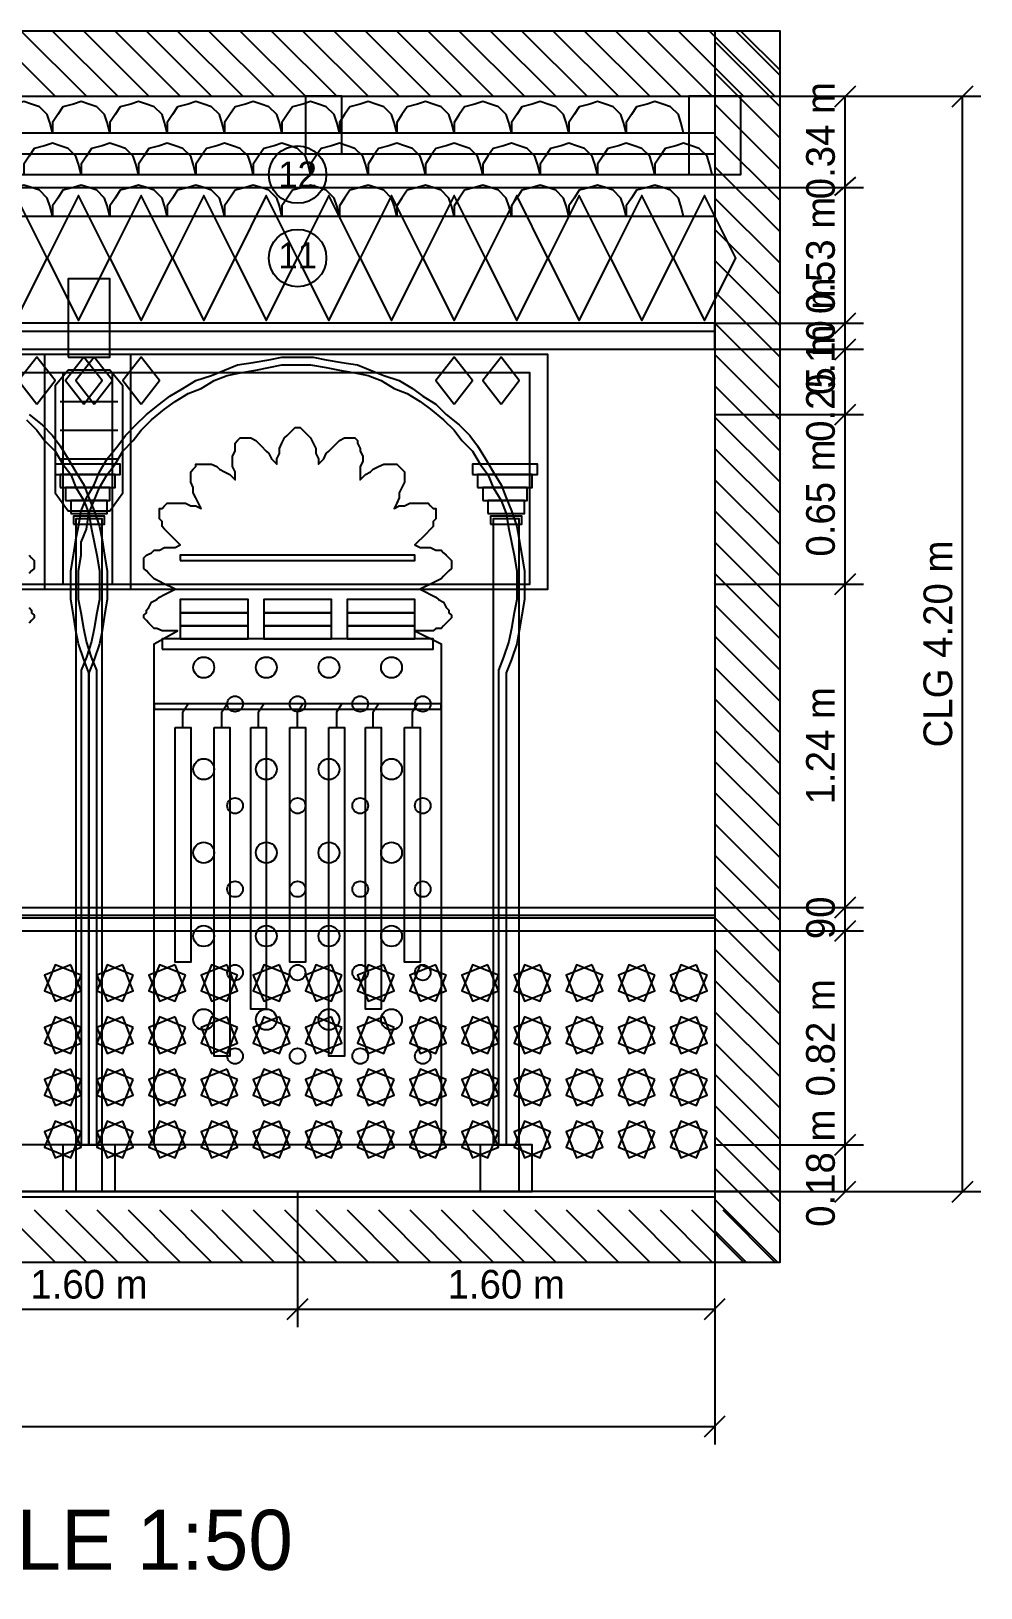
# Model space of a CAD drawing. Header units: metres. Extents: x 0 to 110, y 0 to 17.
# Drawn here: x 101.76 to 105.4, y -0.07 to 5.9 of the extents above; entities that cross this region are included whole.
import ezdxf
from ezdxf.enums import TextEntityAlignment as Align

# ---------------------------------------------------------------- set-up
doc = ezdxf.new("R2010")
doc.units = ezdxf.units.M
for name, color, linetype in [('A-ANNO', 2, 'CONTINUOUS'), ('A-DIM', 3, 'CONTINUOUS'), ('A-HATCH', 8, 'CONTINUOUS'), ('A-TITLE', 7, 'CONTINUOUS'), ('A-WALL-CUT', 7, 'CONTINUOUS'), ('I-CEIL', 30, 'CONTINUOUS'), ('I-DECO', 8, 'CONTINUOUS'), ('I-FINE', 9, 'CONTINUOUS'), ('I-FURN', 7, 'CONTINUOUS'), ('I-JOIN', 7, 'CONTINUOUS'), ('I-LIGHT', 2, 'CONTINUOUS')]:
    doc.layers.add(name, color=color, linetype=linetype)

msp = doc.modelspace()

# ---------------------------------------------------------------- linework, layer by layer
at = {"layer": 'A-ANNO'}
for centre in [(102.78, 5.35), (102.78, 5.03)]:
    msp.add_circle(centre, 0.11, dxfattribs=at)
at = {"layer": 'A-DIM'}
for p, q in [((104.84, 5.61), (104.92, 5.69)), ((105.29, 5.61), (105.37, 5.69)), ((104.38, 5.65), (104.95, 5.65)), ((104.38, 5.65), (105.4, 5.65)), ((104.88, 5.3), (104.88, 5.65)), ((105.33, 1.45), (105.33, 5.65)), ((104.84, 5.27), (104.92, 5.34)), ((104.84, 5.27), (104.92, 5.34)), ((104.38, 5.3), (104.95, 5.3)), ((104.38, 5.3), (104.95, 5.3)), ((104.88, 4.78), (104.88, 5.3)), ((104.38, 4.78), (104.95, 4.78)), ((104.38, 4.78), (104.95, 4.78)), ((104.84, 4.74), (104.92, 4.82)), ((104.84, 4.74), (104.92, 4.82)), ((104.88, 4.68), (104.88, 4.78)), ((104.84, 4.64), (104.92, 4.72)), ((104.84, 4.64), (104.92, 4.72)), ((104.38, 4.68), (104.95, 4.68)), ((104.38, 4.68), (104.95, 4.68)), ((104.88, 4.43), (104.88, 4.68)), ((104.38, 4.43), (104.95, 4.43)), ((104.38, 4.43), (104.95, 4.43)), ((104.84, 4.39), (104.92, 4.47)), ((104.84, 4.39), (104.92, 4.47)), ((104.88, 3.78), (104.88, 4.43)), ((104.38, 3.78), (104.95, 3.78)), ((104.38, 3.78), (104.95, 3.78)), ((104.84, 3.74), (104.92, 3.82)), ((104.84, 3.74), (104.92, 3.82)), ((104.88, 2.54), (104.88, 3.78)), ((104.84, 2.5), (104.92, 2.58)), ((104.84, 2.5), (104.92, 2.58)), ((104.38, 2.54), (104.95, 2.54)), ((104.38, 2.54), (104.95, 2.54)), ((104.88, 2.45), (104.88, 2.54)), ((104.38, 2.45), (104.95, 2.45)), ((104.38, 2.45), (104.95, 2.45)), ((104.84, 2.41), (104.92, 2.49)), ((104.84, 2.41), (104.92, 2.49)), ((104.88, 1.63), (104.88, 2.45)), ((104.38, 1.63), (104.95, 1.63)), ((104.38, 1.63), (104.95, 1.63)), ((104.84, 1.59), (104.92, 1.67)), ((104.84, 1.59), (104.92, 1.67)), ((104.88, 1.45), (104.88, 1.63)), ((102.78, 1.45), (102.78, 0.93)), ((102.78, 1.45), (102.78, 0.93)), ((104.38, 1.45), (104.38, 0.48)), ((104.38, 1.45), (104.38, 0.93)), ((104.38, 1.45), (104.95, 1.45)), ((104.38, 1.45), (105.4, 1.45)), ((104.84, 1.41), (104.92, 1.49)), ((105.29, 1.41), (105.37, 1.49)), ((102.74, 0.96), (102.82, 1.04)), ((102.74, 0.96), (102.82, 1.04)), ((104.34, 0.96), (104.42, 1.04)), ((101.18, 1), (102.78, 1)), ((102.78, 1), (104.38, 1)), ((92.38, 0.55), (104.38, 0.55)), ((104.34, 0.51), (104.42, 0.59))]:
    msp.add_line(p, q, dxfattribs=at)
at = {"layer": 'A-HATCH'}
for p, q in [((101.6, 5.9), (101.85, 5.65)), ((101.72, 5.9), (101.97, 5.65)), ((101.84, 5.9), (102.09, 5.65)), ((101.96, 5.9), (102.21, 5.65)), ((102.08, 5.9), (102.33, 5.65)), ((102.2, 5.9), (102.45, 5.65)), ((102.32, 5.9), (102.57, 5.65)), ((102.44, 5.9), (102.69, 5.65)), ((102.56, 5.9), (102.81, 5.65)), ((102.68, 5.9), (102.93, 5.65)), ((102.8, 5.9), (103.05, 5.65)), ((102.92, 5.9), (103.17, 5.65)), ((103.04, 5.9), (103.29, 5.65)), ((103.16, 5.9), (103.41, 5.65)), ((103.28, 5.9), (103.53, 5.65)), ((103.4, 5.9), (103.65, 5.65)), ((103.52, 5.9), (103.77, 5.65)), ((103.64, 5.9), (103.89, 5.65)), ((103.76, 5.9), (104.01, 5.65)), ((103.88, 5.9), (104.13, 5.65)), ((104, 5.9), (104.25, 5.65)), ((104.12, 5.9), (104.37, 5.65)), ((104.24, 5.9), (104.49, 5.65)), ((104.36, 5.9), (104.61, 5.65)), ((104.38, 5.86), (104.63, 5.61)), ((104.46, 5.9), (104.63, 5.73)), ((104.48, 5.9), (104.63, 5.75)), ((104.38, 5.74), (104.63, 5.49)), ((104.38, 5.62), (104.63, 5.37)), ((104.38, 5.5), (104.63, 5.25)), ((104.38, 5.38), (104.63, 5.13)), ((104.38, 5.26), (104.63, 5.01)), ((104.38, 5.14), (104.63, 4.89)), ((104.38, 5.02), (104.63, 4.77)), ((104.38, 4.9), (104.63, 4.65)), ((104.38, 4.78), (104.63, 4.53)), ((104.38, 4.66), (104.63, 4.41)), ((104.38, 4.54), (104.63, 4.29)), ((104.38, 4.42), (104.63, 4.17)), ((104.38, 4.3), (104.63, 4.05)), ((104.38, 4.18), (104.63, 3.93)), ((104.38, 4.06), (104.63, 3.81)), ((104.38, 3.94), (104.63, 3.69)), ((104.38, 3.82), (104.63, 3.57)), ((104.38, 3.7), (104.63, 3.45)), ((104.38, 3.58), (104.63, 3.33)), ((104.38, 3.46), (104.63, 3.21)), ((104.38, 3.34), (104.63, 3.09)), ((104.38, 3.22), (104.63, 2.97)), ((104.38, 3.1), (104.63, 2.85)), ((104.38, 2.98), (104.63, 2.73)), ((104.38, 2.86), (104.63, 2.61)), ((104.38, 2.74), (104.63, 2.49)), ((104.38, 2.62), (104.63, 2.37)), ((104.38, 2.5), (104.63, 2.25)), ((104.38, 2.38), (104.63, 2.13)), ((104.38, 2.26), (104.63, 2.01)), ((104.38, 2.14), (104.63, 1.89)), ((104.38, 2.02), (104.63, 1.77)), ((104.38, 1.9), (104.63, 1.65)), ((104.38, 1.78), (104.63, 1.53)), ((104.38, 1.66), (104.63, 1.41)), ((104.38, 1.54), (104.63, 1.29)), ((101.65, 1.38), (101.85, 1.18)), ((101.77, 1.38), (101.97, 1.18)), ((101.89, 1.38), (102.09, 1.18)), ((102.01, 1.38), (102.21, 1.18)), ((102.13, 1.38), (102.33, 1.18)), ((102.25, 1.38), (102.45, 1.18)), ((102.37, 1.38), (102.57, 1.18)), ((102.49, 1.38), (102.69, 1.18)), ((102.61, 1.38), (102.81, 1.18)), ((102.73, 1.38), (102.93, 1.18)), ((102.85, 1.38), (103.05, 1.18)), ((102.97, 1.38), (103.17, 1.18)), ((103.09, 1.38), (103.29, 1.18)), ((103.21, 1.38), (103.41, 1.18)), ((103.33, 1.38), (103.53, 1.18)), ((103.45, 1.38), (103.65, 1.18)), ((103.57, 1.38), (103.77, 1.18)), ((103.69, 1.38), (103.89, 1.18)), ((103.81, 1.38), (104.01, 1.18)), ((103.93, 1.38), (104.13, 1.18)), ((104.05, 1.38), (104.25, 1.18)), ((104.17, 1.38), (104.37, 1.18)), ((104.29, 1.38), (104.49, 1.18)), ((104.38, 1.42), (104.62, 1.18)), ((104.41, 1.38), (104.61, 1.18)), ((104.38, 1.3), (104.5, 1.18))]:
    msp.add_line(p, q, dxfattribs=at)
at = {"layer": 'A-WALL-CUT'}
for points in [[(92.13, 5.65), (104.63, 5.65), (104.63, 5.9), (92.13, 5.9)], [(104.38, 1.18), (104.63, 1.18), (104.63, 5.9), (104.38, 5.9)], [(92.13, 1.18), (104.63, 1.18), (104.63, 1.45), (92.13, 1.45)]]:
    msp.add_lwpolyline(points, close=True, dxfattribs=at)
at = {"layer": 'I-CEIL'}
for p, q in [((92.38, 5.43), (104.38, 5.43)), ((92.38, 5.35), (104.38, 5.35))]:
    msp.add_line(p, q, dxfattribs=at)
for points in [[(102.81, 5.43), (102.95, 5.43), (102.95, 5.65), (102.81, 5.65)], [(104.28, 5.35), (104.48, 5.35), (104.48, 5.65), (104.28, 5.65)]]:
    msp.add_lwpolyline(points, close=True, dxfattribs=at)
at = {"layer": 'I-DECO'}
for p, q in [((96.78, 5.3), (104.38, 5.3)), ((96.78, 4.75), (104.38, 4.75)), ((96.78, 2.54), (104.38, 2.54)), ((96.78, 2.51), (104.38, 2.51))]:
    msp.add_line(p, q, dxfattribs=at)
for points in [[(101.84, 5.51), (101.83, 5.55), (101.82, 5.58), (101.79, 5.61), (101.76, 5.62), (101.73, 5.63), (101.7, 5.62), (101.66, 5.61), (101.64, 5.58), (101.62, 5.55), (101.62, 5.51)], [(102.06, 5.51), (102.05, 5.55), (102.04, 5.58), (102.01, 5.61), (101.98, 5.62), (101.95, 5.63), (101.92, 5.62), (101.88, 5.61), (101.86, 5.58), (101.84, 5.55), (101.84, 5.51)], [(102.28, 5.51), (102.27, 5.55), (102.26, 5.58), (102.23, 5.61), (102.2, 5.62), (102.17, 5.63), (102.14, 5.62), (102.1, 5.61), (102.08, 5.58), (102.06, 5.55), (102.06, 5.51)], [(102.5, 5.51), (102.49, 5.55), (102.48, 5.58), (102.45, 5.61), (102.42, 5.62), (102.39, 5.63), (102.36, 5.62), (102.32, 5.61), (102.3, 5.58), (102.28, 5.55), (102.28, 5.51)], [(102.72, 5.51), (102.71, 5.55), (102.7, 5.58), (102.67, 5.61), (102.64, 5.62), (102.61, 5.63), (102.58, 5.62), (102.54, 5.61), (102.52, 5.58), (102.5, 5.55), (102.5, 5.51)], [(102.94, 5.51), (102.93, 5.55), (102.92, 5.58), (102.89, 5.61), (102.86, 5.62), (102.83, 5.63), (102.8, 5.62), (102.76, 5.61), (102.74, 5.58), (102.72, 5.55), (102.72, 5.51)], [(103.16, 5.51), (103.15, 5.55), (103.14, 5.58), (103.11, 5.61), (103.08, 5.62), (103.05, 5.63), (103.02, 5.62), (102.98, 5.61), (102.96, 5.58), (102.94, 5.55), (102.94, 5.51)], [(103.38, 5.51), (103.37, 5.55), (103.36, 5.58), (103.33, 5.61), (103.3, 5.62), (103.27, 5.63), (103.24, 5.62), (103.2, 5.61), (103.18, 5.58), (103.16, 5.55), (103.16, 5.51)], [(103.6, 5.51), (103.59, 5.55), (103.58, 5.58), (103.55, 5.61), (103.52, 5.62), (103.49, 5.63), (103.46, 5.62), (103.42, 5.61), (103.4, 5.58), (103.38, 5.55), (103.38, 5.51)], [(103.82, 5.51), (103.81, 5.55), (103.8, 5.58), (103.77, 5.61), (103.74, 5.62), (103.71, 5.63), (103.68, 5.62), (103.64, 5.61), (103.62, 5.58), (103.6, 5.55), (103.6, 5.51)], [(104.04, 5.51), (104.03, 5.55), (104.02, 5.58), (103.99, 5.61), (103.96, 5.62), (103.93, 5.63), (103.9, 5.62), (103.86, 5.61), (103.84, 5.58), (103.82, 5.55), (103.82, 5.51)], [(104.26, 5.51), (104.25, 5.55), (104.24, 5.58), (104.21, 5.61), (104.18, 5.62), (104.15, 5.63), (104.12, 5.62), (104.08, 5.61), (104.06, 5.58), (104.04, 5.55), (104.04, 5.51)], [(101.95, 5.35), (101.94, 5.39), (101.93, 5.42), (101.9, 5.45), (101.87, 5.46), (101.84, 5.47), (101.81, 5.46), (101.77, 5.45), (101.75, 5.42), (101.73, 5.39), (101.73, 5.35)], [(102.17, 5.35), (102.16, 5.39), (102.15, 5.42), (102.12, 5.45), (102.09, 5.46), (102.06, 5.47), (102.03, 5.46), (101.99, 5.45), (101.97, 5.42), (101.95, 5.39), (101.95, 5.35)], [(102.39, 5.35), (102.38, 5.39), (102.37, 5.42), (102.34, 5.45), (102.31, 5.46), (102.28, 5.47), (102.25, 5.46), (102.21, 5.45), (102.19, 5.42), (102.17, 5.39), (102.17, 5.35)], [(102.61, 5.35), (102.6, 5.39), (102.59, 5.42), (102.56, 5.45), (102.53, 5.46), (102.5, 5.47), (102.47, 5.46), (102.43, 5.45), (102.41, 5.42), (102.39, 5.39), (102.39, 5.35)], [(102.83, 5.35), (102.82, 5.39), (102.81, 5.42), (102.78, 5.45), (102.75, 5.46), (102.72, 5.47), (102.69, 5.46), (102.65, 5.45), (102.63, 5.42), (102.61, 5.39), (102.61, 5.35)], [(103.05, 5.35), (103.04, 5.39), (103.03, 5.42), (103, 5.45), (102.97, 5.46), (102.94, 5.47), (102.91, 5.46), (102.87, 5.45), (102.85, 5.42), (102.83, 5.39), (102.83, 5.35)], [(103.27, 5.35), (103.26, 5.39), (103.25, 5.42), (103.22, 5.45), (103.19, 5.46), (103.16, 5.47), (103.13, 5.46), (103.09, 5.45), (103.07, 5.42), (103.05, 5.39), (103.05, 5.35)], [(103.49, 5.35), (103.48, 5.39), (103.47, 5.42), (103.44, 5.45), (103.41, 5.46), (103.38, 5.47), (103.35, 5.46), (103.31, 5.45), (103.29, 5.42), (103.27, 5.39), (103.27, 5.35)], [(103.71, 5.35), (103.7, 5.39), (103.69, 5.42), (103.66, 5.45), (103.63, 5.46), (103.6, 5.47), (103.57, 5.46), (103.53, 5.45), (103.51, 5.42), (103.49, 5.39), (103.49, 5.35)], [(103.93, 5.35), (103.92, 5.39), (103.91, 5.42), (103.88, 5.45), (103.85, 5.46), (103.82, 5.47), (103.79, 5.46), (103.75, 5.45), (103.73, 5.42), (103.71, 5.39), (103.71, 5.35)], [(104.15, 5.35), (104.14, 5.39), (104.13, 5.42), (104.1, 5.45), (104.07, 5.46), (104.04, 5.47), (104.01, 5.46), (103.97, 5.45), (103.95, 5.42), (103.93, 5.39), (103.93, 5.35)], [(104.37, 5.35), (104.36, 5.39), (104.35, 5.42), (104.32, 5.45), (104.29, 5.46), (104.26, 5.47), (104.23, 5.46), (104.19, 5.45), (104.17, 5.42), (104.15, 5.39), (104.15, 5.35)], [(101.84, 5.19), (101.83, 5.23), (101.82, 5.26), (101.79, 5.29), (101.76, 5.3), (101.73, 5.31), (101.7, 5.3), (101.66, 5.29), (101.64, 5.26), (101.62, 5.23), (101.62, 5.19)], [(102.06, 5.19), (102.05, 5.23), (102.04, 5.26), (102.01, 5.29), (101.98, 5.3), (101.95, 5.31), (101.92, 5.3), (101.88, 5.29), (101.86, 5.26), (101.84, 5.23), (101.84, 5.19)], [(102.28, 5.19), (102.27, 5.23), (102.26, 5.26), (102.23, 5.29), (102.2, 5.3), (102.17, 5.31), (102.14, 5.3), (102.1, 5.29), (102.08, 5.26), (102.06, 5.23), (102.06, 5.19)], [(102.5, 5.19), (102.49, 5.23), (102.48, 5.26), (102.45, 5.29), (102.42, 5.3), (102.39, 5.31), (102.36, 5.3), (102.32, 5.29), (102.3, 5.26), (102.28, 5.23), (102.28, 5.19)], [(102.72, 5.19), (102.71, 5.23), (102.7, 5.26), (102.67, 5.29), (102.64, 5.3), (102.61, 5.31), (102.58, 5.3), (102.54, 5.29), (102.52, 5.26), (102.5, 5.23), (102.5, 5.19)], [(102.94, 5.19), (102.93, 5.23), (102.92, 5.26), (102.89, 5.29), (102.86, 5.3), (102.83, 5.31), (102.8, 5.3), (102.76, 5.29), (102.74, 5.26), (102.72, 5.23), (102.72, 5.19)], [(103.16, 5.19), (103.15, 5.23), (103.14, 5.26), (103.11, 5.29), (103.08, 5.3), (103.05, 5.31), (103.02, 5.3), (102.98, 5.29), (102.96, 5.26), (102.94, 5.23), (102.94, 5.19)], [(103.38, 5.19), (103.37, 5.23), (103.36, 5.26), (103.33, 5.29), (103.3, 5.3), (103.27, 5.31), (103.24, 5.3), (103.2, 5.29), (103.18, 5.26), (103.16, 5.23), (103.16, 5.19)], [(103.6, 5.19), (103.59, 5.23), (103.58, 5.26), (103.55, 5.29), (103.52, 5.3), (103.49, 5.31), (103.46, 5.3), (103.42, 5.29), (103.4, 5.26), (103.38, 5.23), (103.38, 5.19)], [(103.82, 5.19), (103.81, 5.23), (103.8, 5.26), (103.77, 5.29), (103.74, 5.3), (103.71, 5.31), (103.68, 5.3), (103.64, 5.29), (103.62, 5.26), (103.6, 5.23), (103.6, 5.19)], [(104.04, 5.19), (104.03, 5.23), (104.02, 5.26), (103.99, 5.29), (103.96, 5.3), (103.93, 5.31), (103.9, 5.3), (103.86, 5.29), (103.84, 5.26), (103.82, 5.23), (103.82, 5.19)], [(104.26, 5.19), (104.25, 5.23), (104.24, 5.26), (104.21, 5.29), (104.18, 5.3), (104.15, 5.31), (104.12, 5.3), (104.08, 5.29), (104.06, 5.26), (104.04, 5.23), (104.04, 5.19)]]:
    msp.add_lwpolyline(points, dxfattribs=at)
for points in [[(100.28, 3.78), (102.07, 3.78), (102.07, 4.59), (100.28, 4.59)], [(101.88, 3.78), (103.67, 3.78), (103.67, 4.59), (101.88, 4.59)], [(101.92, 4.01), (102.04, 4.01), (102.04, 4.04), (101.92, 4.04)], [(103.52, 4.01), (103.64, 4.01), (103.64, 4.04), (103.52, 4.04)]]:
    msp.add_lwpolyline(points, close=True, dxfattribs=at)
at = {"layer": 'I-FINE'}
for p, q in [((101.87, 4.48), (102.09, 4.48)), ((101.87, 4.37), (102.09, 4.37)), ((101.87, 4.26), (102.09, 4.26)), ((92.38, 1.43), (104.38, 1.43))]:
    msp.add_line(p, q, dxfattribs=at)
for points in [[(101.58, 5.03), (101.7, 4.79), (101.82, 5.03), (101.7, 5.27)], [(101.82, 5.03), (101.94, 4.79), (102.06, 5.03), (101.94, 5.27)], [(102.06, 5.03), (102.18, 4.79), (102.3, 5.03), (102.18, 5.27)], [(102.3, 5.03), (102.42, 4.79), (102.54, 5.03), (102.42, 5.27)], [(102.54, 5.03), (102.66, 4.79), (102.78, 5.03), (102.66, 5.27)], [(102.78, 5.03), (102.9, 4.79), (103.02, 5.03), (102.9, 5.27)], [(103.02, 5.03), (103.14, 4.79), (103.26, 5.03), (103.14, 5.27)], [(103.26, 5.03), (103.38, 4.79), (103.5, 5.03), (103.38, 5.27)], [(103.5, 5.03), (103.62, 4.79), (103.74, 5.03), (103.62, 5.27)], [(103.74, 5.03), (103.86, 4.79), (103.98, 5.03), (103.86, 5.27)], [(103.98, 5.03), (104.1, 4.79), (104.22, 5.03), (104.1, 5.27)], [(104.22, 5.03), (104.34, 4.79), (104.46, 5.03), (104.34, 5.27)], [(101.78, 4.47), (101.85, 4.56), (101.78, 4.65), (101.71, 4.56)], [(101.96, 4.47), (102.03, 4.56), (101.96, 4.65), (101.89, 4.56)], [(102, 4.47), (102.07, 4.56), (102, 4.65), (101.93, 4.56)], [(102.18, 4.47), (102.25, 4.56), (102.18, 4.65), (102.11, 4.56)], [(103.38, 4.47), (103.45, 4.56), (103.38, 4.65), (103.31, 4.56)], [(103.56, 4.47), (103.63, 4.56), (103.56, 4.65), (103.49, 4.56)], [(102.33, 3.67), (102.59, 3.67), (102.59, 3.72), (102.33, 3.72)], [(102.65, 3.67), (102.91, 3.67), (102.91, 3.72), (102.65, 3.72)], [(102.97, 3.67), (103.23, 3.67), (103.23, 3.72), (102.97, 3.72)], [(102.33, 3.62), (102.59, 3.62), (102.59, 3.67), (102.33, 3.67)], [(102.65, 3.62), (102.91, 3.62), (102.91, 3.67), (102.65, 3.67)], [(102.97, 3.62), (103.23, 3.62), (103.23, 3.67), (102.97, 3.67)], [(102.33, 3.57), (102.59, 3.57), (102.59, 3.62), (102.33, 3.62)], [(102.65, 3.57), (102.91, 3.57), (102.91, 3.62), (102.65, 3.62)], [(102.97, 3.57), (103.23, 3.57), (103.23, 3.62), (102.97, 3.62)], [(101.95, 2.28), (101.85, 2.32), (101.81, 2.22), (101.91, 2.18)], [(101.91, 2.32), (101.81, 2.28), (101.85, 2.18), (101.95, 2.22)], [(102.15, 2.28), (102.05, 2.32), (102.01, 2.22), (102.11, 2.18)], [(102.11, 2.32), (102.01, 2.28), (102.05, 2.18), (102.15, 2.22)], [(102.35, 2.28), (102.25, 2.32), (102.21, 2.22), (102.31, 2.18)], [(102.31, 2.32), (102.21, 2.28), (102.25, 2.18), (102.35, 2.22)], [(102.55, 2.28), (102.45, 2.32), (102.41, 2.22), (102.51, 2.18)], [(102.51, 2.32), (102.41, 2.28), (102.45, 2.18), (102.55, 2.22)], [(102.75, 2.28), (102.65, 2.32), (102.61, 2.22), (102.71, 2.18)], [(102.71, 2.32), (102.61, 2.28), (102.65, 2.18), (102.75, 2.22)], [(102.95, 2.28), (102.85, 2.32), (102.81, 2.22), (102.91, 2.18)], [(102.91, 2.32), (102.81, 2.28), (102.85, 2.18), (102.95, 2.22)], [(103.15, 2.28), (103.05, 2.32), (103.01, 2.22), (103.11, 2.18)], [(103.11, 2.32), (103.01, 2.28), (103.05, 2.18), (103.15, 2.22)], [(103.35, 2.28), (103.25, 2.32), (103.21, 2.22), (103.31, 2.18)], [(103.31, 2.32), (103.21, 2.28), (103.25, 2.18), (103.35, 2.22)], [(103.55, 2.28), (103.45, 2.32), (103.41, 2.22), (103.51, 2.18)], [(103.51, 2.32), (103.41, 2.28), (103.45, 2.18), (103.55, 2.22)], [(103.75, 2.28), (103.65, 2.32), (103.61, 2.22), (103.71, 2.18)], [(103.71, 2.32), (103.61, 2.28), (103.65, 2.18), (103.75, 2.22)], [(103.95, 2.28), (103.85, 2.32), (103.81, 2.22), (103.91, 2.18)], [(103.91, 2.32), (103.81, 2.28), (103.85, 2.18), (103.95, 2.22)], [(104.15, 2.28), (104.05, 2.32), (104.01, 2.22), (104.11, 2.18)], [(104.11, 2.32), (104.01, 2.28), (104.05, 2.18), (104.15, 2.22)], [(104.35, 2.28), (104.25, 2.32), (104.21, 2.22), (104.31, 2.18)], [(104.31, 2.32), (104.21, 2.28), (104.25, 2.18), (104.35, 2.22)], [(101.95, 2.08), (101.85, 2.12), (101.81, 2.02), (101.91, 1.98)], [(101.91, 2.12), (101.81, 2.08), (101.85, 1.98), (101.95, 2.02)], [(102.15, 2.08), (102.05, 2.12), (102.01, 2.02), (102.11, 1.98)], [(102.11, 2.12), (102.01, 2.08), (102.05, 1.98), (102.15, 2.02)], [(102.35, 2.08), (102.25, 2.12), (102.21, 2.02), (102.31, 1.98)], [(102.31, 2.12), (102.21, 2.08), (102.25, 1.98), (102.35, 2.02)], [(102.55, 2.08), (102.45, 2.12), (102.41, 2.02), (102.51, 1.98)], [(102.51, 2.12), (102.41, 2.08), (102.45, 1.98), (102.55, 2.02)], [(102.75, 2.08), (102.65, 2.12), (102.61, 2.02), (102.71, 1.98)], [(102.71, 2.12), (102.61, 2.08), (102.65, 1.98), (102.75, 2.02)], [(102.95, 2.08), (102.85, 2.12), (102.81, 2.02), (102.91, 1.98)], [(102.91, 2.12), (102.81, 2.08), (102.85, 1.98), (102.95, 2.02)], [(103.15, 2.08), (103.05, 2.12), (103.01, 2.02), (103.11, 1.98)], [(103.11, 2.12), (103.01, 2.08), (103.05, 1.98), (103.15, 2.02)], [(103.35, 2.08), (103.25, 2.12), (103.21, 2.02), (103.31, 1.98)], [(103.31, 2.12), (103.21, 2.08), (103.25, 1.98), (103.35, 2.02)], [(103.55, 2.08), (103.45, 2.12), (103.41, 2.02), (103.51, 1.98)], [(103.51, 2.12), (103.41, 2.08), (103.45, 1.98), (103.55, 2.02)], [(103.75, 2.08), (103.65, 2.12), (103.61, 2.02), (103.71, 1.98)], [(103.71, 2.12), (103.61, 2.08), (103.65, 1.98), (103.75, 2.02)], [(103.95, 2.08), (103.85, 2.12), (103.81, 2.02), (103.91, 1.98)], [(103.91, 2.12), (103.81, 2.08), (103.85, 1.98), (103.95, 2.02)], [(104.15, 2.08), (104.05, 2.12), (104.01, 2.02), (104.11, 1.98)], [(104.11, 2.12), (104.01, 2.08), (104.05, 1.98), (104.15, 2.02)], [(104.35, 2.08), (104.25, 2.12), (104.21, 2.02), (104.31, 1.98)], [(104.31, 2.12), (104.21, 2.08), (104.25, 1.98), (104.35, 2.02)], [(101.95, 1.88), (101.85, 1.92), (101.81, 1.82), (101.91, 1.78)], [(101.91, 1.92), (101.81, 1.88), (101.85, 1.78), (101.95, 1.82)], [(102.15, 1.88), (102.05, 1.92), (102.01, 1.82), (102.11, 1.78)], [(102.11, 1.92), (102.01, 1.88), (102.05, 1.78), (102.15, 1.82)], [(102.35, 1.88), (102.25, 1.92), (102.21, 1.82), (102.31, 1.78)], [(102.31, 1.92), (102.21, 1.88), (102.25, 1.78), (102.35, 1.82)], [(102.55, 1.88), (102.45, 1.92), (102.41, 1.82), (102.51, 1.78)], [(102.51, 1.92), (102.41, 1.88), (102.45, 1.78), (102.55, 1.82)], [(102.75, 1.88), (102.65, 1.92), (102.61, 1.82), (102.71, 1.78)], [(102.71, 1.92), (102.61, 1.88), (102.65, 1.78), (102.75, 1.82)], [(102.95, 1.88), (102.85, 1.92), (102.81, 1.82), (102.91, 1.78)], [(102.91, 1.92), (102.81, 1.88), (102.85, 1.78), (102.95, 1.82)], [(103.15, 1.88), (103.05, 1.92), (103.01, 1.82), (103.11, 1.78)], [(103.11, 1.92), (103.01, 1.88), (103.05, 1.78), (103.15, 1.82)], [(103.35, 1.88), (103.25, 1.92), (103.21, 1.82), (103.31, 1.78)], [(103.31, 1.92), (103.21, 1.88), (103.25, 1.78), (103.35, 1.82)], [(103.55, 1.88), (103.45, 1.92), (103.41, 1.82), (103.51, 1.78)], [(103.51, 1.92), (103.41, 1.88), (103.45, 1.78), (103.55, 1.82)], [(103.75, 1.88), (103.65, 1.92), (103.61, 1.82), (103.71, 1.78)], [(103.71, 1.92), (103.61, 1.88), (103.65, 1.78), (103.75, 1.82)], [(103.95, 1.88), (103.85, 1.92), (103.81, 1.82), (103.91, 1.78)], [(103.91, 1.92), (103.81, 1.88), (103.85, 1.78), (103.95, 1.82)], [(104.15, 1.88), (104.05, 1.92), (104.01, 1.82), (104.11, 1.78)], [(104.11, 1.92), (104.01, 1.88), (104.05, 1.78), (104.15, 1.82)], [(104.35, 1.88), (104.25, 1.92), (104.21, 1.82), (104.31, 1.78)], [(104.31, 1.92), (104.21, 1.88), (104.25, 1.78), (104.35, 1.82)], [(101.95, 1.68), (101.85, 1.72), (101.81, 1.62), (101.91, 1.58)], [(101.91, 1.72), (101.81, 1.68), (101.85, 1.58), (101.95, 1.62)], [(102.15, 1.68), (102.05, 1.72), (102.01, 1.62), (102.11, 1.58)], [(102.11, 1.72), (102.01, 1.68), (102.05, 1.58), (102.15, 1.62)], [(102.35, 1.68), (102.25, 1.72), (102.21, 1.62), (102.31, 1.58)], [(102.31, 1.72), (102.21, 1.68), (102.25, 1.58), (102.35, 1.62)], [(102.55, 1.68), (102.45, 1.72), (102.41, 1.62), (102.51, 1.58)], [(102.51, 1.72), (102.41, 1.68), (102.45, 1.58), (102.55, 1.62)], [(102.75, 1.68), (102.65, 1.72), (102.61, 1.62), (102.71, 1.58)], [(102.71, 1.72), (102.61, 1.68), (102.65, 1.58), (102.75, 1.62)], [(102.95, 1.68), (102.85, 1.72), (102.81, 1.62), (102.91, 1.58)], [(102.91, 1.72), (102.81, 1.68), (102.85, 1.58), (102.95, 1.62)], [(103.15, 1.68), (103.05, 1.72), (103.01, 1.62), (103.11, 1.58)], [(103.11, 1.72), (103.01, 1.68), (103.05, 1.58), (103.15, 1.62)], [(103.35, 1.68), (103.25, 1.72), (103.21, 1.62), (103.31, 1.58)], [(103.31, 1.72), (103.21, 1.68), (103.25, 1.58), (103.35, 1.62)], [(103.55, 1.68), (103.45, 1.72), (103.41, 1.62), (103.51, 1.58)], [(103.51, 1.72), (103.41, 1.68), (103.45, 1.58), (103.55, 1.62)], [(103.75, 1.68), (103.65, 1.72), (103.61, 1.62), (103.71, 1.58)], [(103.71, 1.72), (103.61, 1.68), (103.65, 1.58), (103.75, 1.62)], [(103.95, 1.68), (103.85, 1.72), (103.81, 1.62), (103.91, 1.58)], [(103.91, 1.72), (103.81, 1.68), (103.85, 1.58), (103.95, 1.62)], [(104.15, 1.68), (104.05, 1.72), (104.01, 1.62), (104.11, 1.58)], [(104.11, 1.72), (104.01, 1.68), (104.05, 1.58), (104.15, 1.62)], [(104.35, 1.68), (104.25, 1.72), (104.21, 1.62), (104.31, 1.58)], [(104.31, 1.72), (104.21, 1.68), (104.25, 1.58), (104.35, 1.62)]]:
    msp.add_lwpolyline(points, close=True, dxfattribs=at)
for points in [[(102.34, 3.23), (102.34, 3.29), (102.36, 3.32)], [(102.49, 3.23), (102.49, 3.29), (102.51, 3.32)], [(102.63, 3.23), (102.63, 3.29), (102.65, 3.32)], [(102.78, 3.23), (102.78, 3.29), (102.8, 3.32)], [(102.93, 3.23), (102.93, 3.29), (102.95, 3.32)], [(103.07, 3.23), (103.07, 3.29), (103.09, 3.32)], [(103.22, 3.23), (103.22, 3.29), (103.24, 3.32)]]:
    msp.add_lwpolyline(points, dxfattribs=at)
for centre, radius in [((102.42, 3.46), 0.04), ((102.66, 3.46), 0.04), ((102.9, 3.46), 0.04), ((103.14, 3.46), 0.04), ((102.54, 3.32), 0.03), ((102.78, 3.32), 0.03), ((103.02, 3.32), 0.03), ((103.26, 3.32), 0.03), ((102.42, 3.07), 0.04), ((102.66, 3.07), 0.04), ((102.9, 3.07), 0.04), ((103.14, 3.07), 0.04), ((102.54, 2.93), 0.03), ((102.78, 2.93), 0.03), ((103.02, 2.93), 0.03), ((103.26, 2.93), 0.03), ((102.42, 2.75), 0.04), ((102.66, 2.75), 0.04), ((102.9, 2.75), 0.04), ((103.14, 2.75), 0.04), ((102.54, 2.61), 0.03), ((102.78, 2.61), 0.03), ((103.02, 2.61), 0.03), ((103.26, 2.61), 0.03), ((102.42, 2.43), 0.04), ((102.66, 2.43), 0.04), ((102.9, 2.43), 0.04), ((103.14, 2.43), 0.04), ((102.54, 2.29), 0.03), ((102.78, 2.29), 0.03), ((103.02, 2.29), 0.03), ((103.26, 2.29), 0.03), ((102.42, 2.11), 0.04), ((102.66, 2.11), 0.04), ((102.9, 2.11), 0.04), ((103.14, 2.11), 0.04), ((102.54, 1.97), 0.03), ((102.78, 1.97), 0.03), ((103.02, 1.97), 0.03), ((103.26, 1.97), 0.03)]:
    msp.add_circle(centre, radius, dxfattribs=at)
at = {"layer": 'I-FURN'}
for points in [[(102.23, 3.3), (103.33, 3.3), (103.33, 3.32), (102.23, 3.32)], [(102.31, 3.23), (102.37, 3.23), (102.37, 2.33), (102.31, 2.33)], [(102.46, 3.23), (102.52, 3.23), (102.52, 1.97), (102.46, 1.97)], [(102.6, 3.23), (102.66, 3.23), (102.66, 2.15), (102.6, 2.15)], [(102.75, 3.23), (102.81, 3.23), (102.81, 2.33), (102.75, 2.33)], [(102.9, 3.23), (102.96, 3.23), (102.96, 1.97), (102.9, 1.97)], [(103.04, 3.23), (103.1, 3.23), (103.1, 2.15), (103.04, 2.15)], [(103.19, 3.23), (103.25, 3.23), (103.25, 2.33), (103.19, 2.33)]]:
    msp.add_lwpolyline(points, close=True, dxfattribs=at)
at = {"layer": 'I-JOIN'}
for p, q in [((96.78, 5.51), (104.38, 5.51)), ((96.78, 5.35), (104.38, 5.35)), ((96.78, 5.19), (104.38, 5.19)), ((96.78, 2.5), (104.38, 2.5)), ((96.78, 2.45), (104.38, 2.45))]:
    msp.add_line(p, q, dxfattribs=at)
for points in [[(96.78, 4.68), (104.38, 4.68), (104.38, 4.78), (96.78, 4.78)], [(100.21, 3.76), (102.14, 3.76), (102.14, 4.66), (100.21, 4.66)], [(101.81, 3.76), (103.74, 3.76), (103.74, 4.66), (101.81, 4.66)], [(101.85, 4.2), (102.1, 4.2), (102.1, 4.24), (101.85, 4.24)], [(103.45, 4.2), (103.7, 4.2), (103.7, 4.24), (103.45, 4.24)], [(101.87, 4.15), (102.08, 4.15), (102.08, 4.2), (101.87, 4.2)], [(103.47, 4.15), (103.68, 4.15), (103.68, 4.2), (103.47, 4.2)], [(101.89, 4.1), (102.06, 4.1), (102.06, 4.15), (101.89, 4.15)], [(103.49, 4.1), (103.66, 4.1), (103.66, 4.15), (103.49, 4.15)], [(101.91, 4.05), (102.05, 4.05), (102.05, 4.1), (101.91, 4.1)], [(103.51, 4.05), (103.65, 4.05), (103.65, 4.1), (103.51, 4.1)], [(101.93, 1.63), (102.03, 1.63), (102.03, 4.03), (101.93, 4.03)], [(103.53, 1.63), (103.63, 1.63), (103.63, 4.03), (103.53, 4.03)], [(102.26, 3.53), (103.3, 3.53), (103.3, 3.57), (102.26, 3.57)], [(100.33, 1.45), (102.03, 1.45), (102.03, 1.63), (100.33, 1.63)], [(101.88, 1.45), (102.08, 1.45), (102.08, 1.63), (101.88, 1.63)], [(101.93, 1.45), (103.63, 1.45), (103.63, 1.63), (101.93, 1.63)], [(103.48, 1.45), (103.68, 1.45), (103.68, 1.63), (103.48, 1.63)]]:
    msp.add_lwpolyline(points, close=True, dxfattribs=at)
for points in [[(101.98, 1.63), (101.98, 3.44), (101.96, 3.49), (101.94, 3.55), (101.93, 3.6), (101.92, 3.66), (101.91, 3.72), (101.91, 3.77), (101.91, 3.83), (101.92, 3.89), (101.93, 3.95), (101.94, 4), (101.95, 4.06), (101.97, 4.11), (102, 4.16), (102.02, 4.21), (102.05, 4.26), (102.09, 4.31), (102.12, 4.35), (102.16, 4.39), (102.2, 4.43), (102.25, 4.47), (102.29, 4.5), (102.34, 4.53), (102.39, 4.56), (102.45, 4.58), (102.5, 4.6), (102.55, 4.62), (102.61, 4.63), (102.67, 4.64), (102.72, 4.65), (102.78, 4.65), (102.84, 4.65), (102.89, 4.64), (102.95, 4.63), (103.01, 4.62), (103.06, 4.6), (103.11, 4.58), (103.17, 4.56), (103.22, 4.53), (103.26, 4.5), (103.31, 4.47), (103.35, 4.43), (103.4, 4.39), (103.44, 4.35), (103.47, 4.31), (103.5, 4.26), (103.53, 4.21), (103.56, 4.16), (103.58, 4.11), (103.6, 4.06), (103.62, 4), (103.63, 3.95), (103.64, 3.89), (103.65, 3.83), (103.65, 3.77), (103.65, 3.72), (103.64, 3.66), (103.63, 3.6), (103.62, 3.55), (103.6, 3.49), (103.58, 3.44), (103.58, 1.63)], [(102.01, 1.63), (102.01, 3.45), (101.99, 3.5), (101.97, 3.56), (101.96, 3.61), (101.95, 3.67), (101.94, 3.72), (101.94, 3.78), (101.94, 3.83), (101.95, 3.89), (101.95, 3.94), (101.97, 3.99), (101.98, 4.05), (102, 4.1), (102.02, 4.15), (102.05, 4.2), (102.08, 4.24), (102.11, 4.29), (102.15, 4.33), (102.18, 4.37), (102.22, 4.41), (102.27, 4.45), (102.31, 4.48), (102.36, 4.51), (102.41, 4.53), (102.46, 4.56), (102.51, 4.58), (102.56, 4.59), (102.62, 4.6), (102.67, 4.61), (102.72, 4.62), (102.78, 4.62), (102.83, 4.62), (102.89, 4.61), (102.94, 4.6), (103, 4.59), (103.05, 4.58), (103.1, 4.56), (103.15, 4.53), (103.2, 4.51), (103.25, 4.48), (103.29, 4.45), (103.34, 4.41), (103.38, 4.37), (103.41, 4.33), (103.45, 4.29), (103.48, 4.24), (103.51, 4.2), (103.53, 4.15), (103.56, 4.1), (103.58, 4.05), (103.59, 3.99), (103.6, 3.94), (103.61, 3.89), (103.62, 3.83), (103.62, 3.78), (103.62, 3.72), (103.61, 3.67), (103.6, 3.61), (103.59, 3.56), (103.57, 3.5), (103.55, 3.45), (103.55, 1.63)], [(101.75, 4.43), (101.8, 4.39), (101.84, 4.35), (101.87, 4.31), (101.9, 4.26), (101.93, 4.21), (101.96, 4.16), (101.98, 4.11), (102, 4.06), (102.02, 4), (102.03, 3.95), (102.04, 3.89), (102.05, 3.83), (102.05, 3.77), (102.05, 3.72), (102.04, 3.66), (102.03, 3.6), (102.02, 3.55), (102, 3.49), (101.98, 3.44), (101.98, 1.63)], [(101.74, 4.41), (101.78, 4.37), (101.81, 4.33), (101.85, 4.29), (101.88, 4.24), (101.91, 4.2), (101.93, 4.15), (101.96, 4.1), (101.98, 4.05), (101.99, 3.99), (102, 3.94), (102.01, 3.89), (102.02, 3.83), (102.02, 3.78), (102.02, 3.72), (102.01, 3.67), (102, 3.61), (101.99, 3.56), (101.97, 3.5), (101.95, 3.45), (101.95, 1.63)], [(102.23, 1.63), (102.23, 3.55), (102.32, 3.6), (102.3, 3.6), (102.28, 3.6), (102.26, 3.6), (102.24, 3.61), (102.23, 3.61), (102.22, 3.62), (102.21, 3.63), (102.2, 3.64), (102.19, 3.65), (102.19, 3.66), (102.2, 3.67), (102.2, 3.68), (102.21, 3.69), (102.22, 3.71), (102.24, 3.72), (102.25, 3.73), (102.27, 3.74), (102.29, 3.75), (102.31, 3.76), (102.29, 3.77), (102.27, 3.78), (102.25, 3.79), (102.23, 3.8), (102.22, 3.81), (102.21, 3.82), (102.2, 3.83), (102.19, 3.84), (102.19, 3.85), (102.19, 3.86), (102.19, 3.87), (102.19, 3.88), (102.2, 3.89), (102.22, 3.9), (102.23, 3.91), (102.25, 3.91), (102.27, 3.92), (102.29, 3.92), (102.31, 3.92), (102.33, 3.93), (102.32, 3.94), (102.3, 3.96), (102.29, 3.97), (102.27, 3.99), (102.26, 4), (102.26, 4.02), (102.25, 4.03), (102.25, 4.04), (102.25, 4.06), (102.25, 4.07), (102.26, 4.07), (102.27, 4.08), (102.28, 4.09), (102.29, 4.09), (102.31, 4.09), (102.33, 4.09), (102.35, 4.09), (102.37, 4.08), (102.39, 4.08), (102.41, 4.07), (102.4, 4.09), (102.39, 4.11), (102.38, 4.13), (102.38, 4.15), (102.37, 4.17), (102.37, 4.19), (102.37, 4.2), (102.37, 4.21), (102.38, 4.22), (102.39, 4.23), (102.39, 4.24), (102.41, 4.24), (102.42, 4.24), (102.43, 4.24), (102.45, 4.24), (102.47, 4.23), (102.48, 4.22), (102.5, 4.21), (102.52, 4.2), (102.54, 4.18), (102.54, 4.21), (102.53, 4.23), (102.53, 4.25), (102.53, 4.27), (102.54, 4.29), (102.54, 4.3), (102.54, 4.32), (102.55, 4.33), (102.56, 4.34), (102.57, 4.34), (102.58, 4.34), (102.59, 4.34), (102.6, 4.34), (102.62, 4.33), (102.63, 4.32), (102.64, 4.31), (102.66, 4.29), (102.67, 4.28), (102.68, 4.26), (102.7, 4.24), (102.7, 4.26), (102.71, 4.28), (102.71, 4.3), (102.72, 4.32), (102.73, 4.34), (102.74, 4.35), (102.75, 4.36), (102.76, 4.37), (102.77, 4.38), (102.78, 4.38), (102.79, 4.38), (102.8, 4.37), (102.81, 4.36), (102.82, 4.35), (102.83, 4.34), (102.84, 4.32), (102.85, 4.3), (102.85, 4.28), (102.86, 4.26), (102.86, 4.24), (102.88, 4.26), (102.89, 4.28), (102.9, 4.29), (102.92, 4.31), (102.93, 4.32), (102.94, 4.33), (102.96, 4.34), (102.97, 4.34), (102.98, 4.34), (102.99, 4.34), (103, 4.34), (103.01, 4.33), (103.01, 4.32), (103.02, 4.3), (103.02, 4.29), (103.03, 4.27), (103.03, 4.25), (103.02, 4.23), (103.02, 4.21), (103.02, 4.18), (103.04, 4.2), (103.06, 4.21), (103.07, 4.22), (103.09, 4.23), (103.11, 4.24), (103.13, 4.24), (103.14, 4.24), (103.15, 4.24), (103.16, 4.24), (103.17, 4.23), (103.18, 4.22), (103.19, 4.21), (103.19, 4.2), (103.19, 4.19), (103.19, 4.17), (103.18, 4.15), (103.17, 4.13), (103.17, 4.11), (103.16, 4.09), (103.15, 4.07), (103.17, 4.08), (103.19, 4.08), (103.21, 4.09), (103.23, 4.09), (103.25, 4.09), (103.26, 4.09), (103.28, 4.09), (103.29, 4.08), (103.3, 4.07), (103.31, 4.07), (103.31, 4.06), (103.31, 4.04), (103.31, 4.03), (103.3, 4.02), (103.3, 4), (103.29, 3.99), (103.27, 3.97), (103.26, 3.96), (103.24, 3.94), (103.23, 3.93), (103.25, 3.92), (103.27, 3.92), (103.29, 3.92), (103.31, 3.91), (103.33, 3.91), (103.34, 3.9), (103.35, 3.89), (103.36, 3.88), (103.37, 3.87), (103.37, 3.86), (103.37, 3.85), (103.37, 3.84), (103.36, 3.83), (103.35, 3.82), (103.34, 3.81), (103.33, 3.8), (103.31, 3.79), (103.29, 3.78), (103.27, 3.77), (103.25, 3.76), (103.27, 3.75), (103.29, 3.74), (103.31, 3.73), (103.32, 3.72), (103.34, 3.71), (103.35, 3.69), (103.36, 3.68), (103.36, 3.67), (103.37, 3.66), (103.37, 3.65), (103.36, 3.64), (103.35, 3.63), (103.34, 3.62), (103.33, 3.61), (103.31, 3.61), (103.3, 3.6), (103.28, 3.6), (103.26, 3.6), (103.23, 3.6), (103.33, 3.55), (103.33, 1.63)], [(101.75, 3.89), (101.76, 3.88), (101.77, 3.87), (101.77, 3.86), (101.77, 3.85), (101.77, 3.84), (101.76, 3.83), (101.75, 3.82)], [(101.75, 3.69), (101.76, 3.68), (101.76, 3.67), (101.77, 3.66), (101.77, 3.65), (101.76, 3.64), (101.75, 3.63)]]:
    msp.add_lwpolyline(points, dxfattribs=at)
at = {"layer": 'I-LIGHT'}
for points in [[(101.9, 4.65), (102.06, 4.65), (102.06, 4.95), (101.9, 4.95)], [(101.9, 4.6), (101.85, 4.54), (101.85, 4.13), (101.9, 4.06), (102.06, 4.06), (102.11, 4.13), (102.11, 4.54), (102.06, 4.6)], [(102.33, 3.87), (103.23, 3.87), (103.23, 3.89), (102.33, 3.89)]]:
    msp.add_lwpolyline(points, close=True, dxfattribs=at)

# ---------------------------------------------------------------- texts
at = {"layer": 'A-ANNO'}
for s, p in [('12', (102.78, 5.3)), ('11', (102.78, 4.99))]:
    msp.add_text(s, height=0.1, dxfattribs=at).set_placement(p, align=Align.CENTER)
at = {"layer": 'A-DIM'}
for s, p in [('0.34 m', (104.84, 5.48)), ('0.53 m', (104.84, 5.04)), ('0.10 m', (104.84, 4.73)), ('0.25 m', (104.84, 4.55)), ('0.65 m', (104.84, 4.11)), ('CLG 4.20 m', (105.29, 3.55)), ('1.24 m', (104.84, 3.16)), ('90', (104.84, 2.5)), ('0.82 m', (104.84, 2.04)), ('0.18 m', (104.84, 1.54))]:
    msp.add_text(s, height=0.11, rotation=90, dxfattribs=at).set_placement(p, align=Align.CENTER)
for p in [(101.98, 1.04), (103.58, 1.04)]:
    msp.add_text('1.60 m', height=0.11, dxfattribs=at).set_placement(p, align=Align.CENTER)
at = {"layer": 'A-TITLE'}
msp.add_text('ELEVATION D - RIGHT WALL (NICHES + FITTING ROOMS)   SCALE 1:50', height=0.23, dxfattribs=at).set_placement((92.38, 0))

doc.saveas('drawing.dxf')
